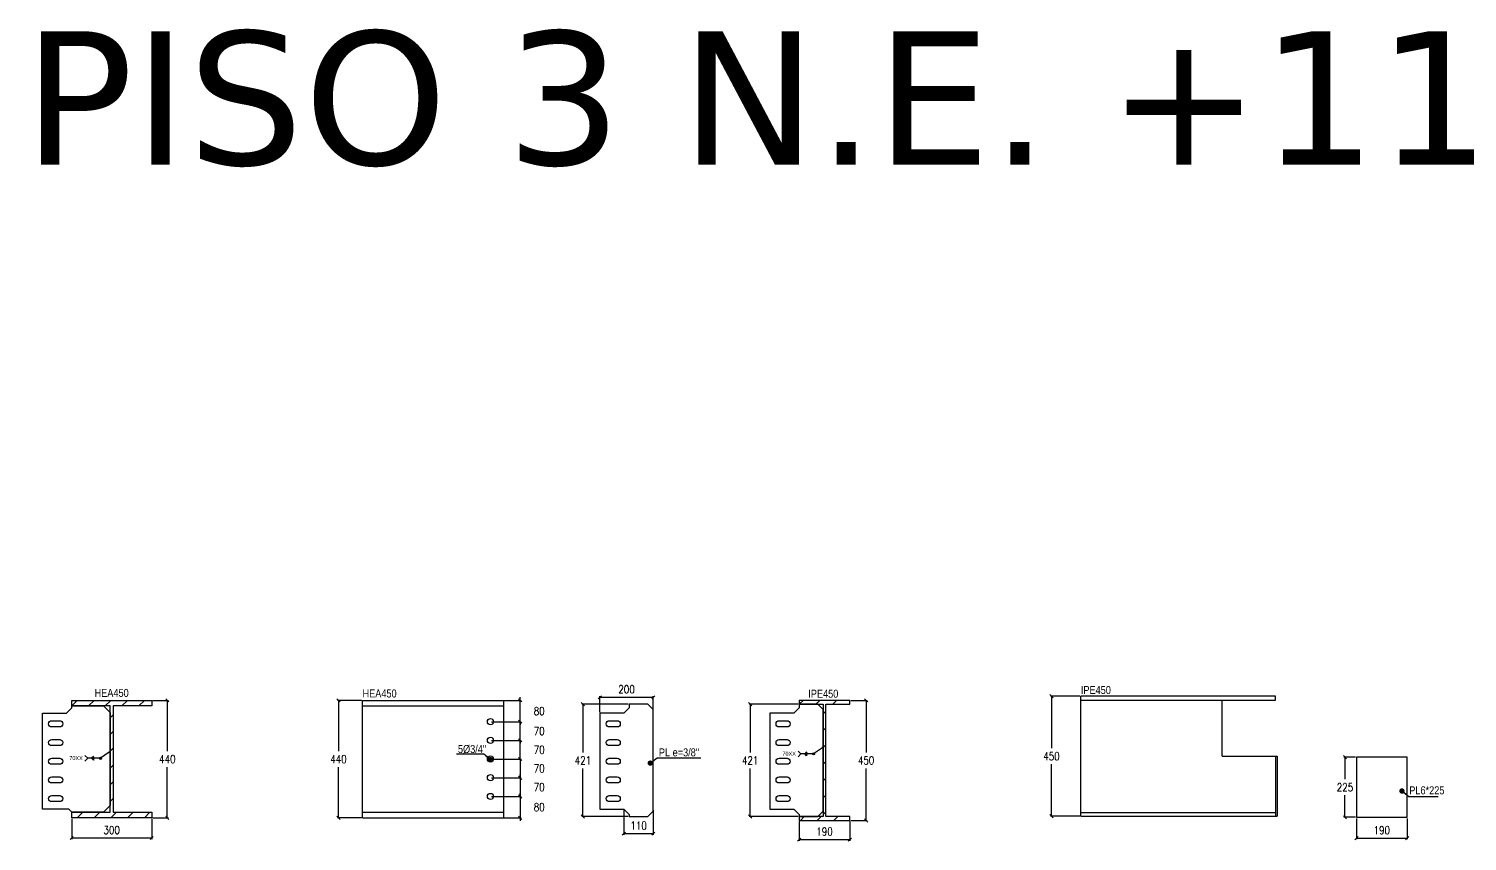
# Model space of a CAD drawing. Header units: millimetres. Extents: x -999 to 93225, y -17477 to 29086.
# Drawn here: x 5346 to 10739, y -7513 to -4469 of the extents above; entities that cross this region are included whole.
import ezdxf
from ezdxf.enums import TextEntityAlignment as Align

# ---------------------------------------------------------------- set-up
doc = ezdxf.new("R2010")
doc.units = ezdxf.units.MM
doc.header["$LTSCALE"] = 0.4
doc.layers.get('0').update_dxf_attribs({"color": 255})
for name, color, linetype in [('COTAS', 8, 'Continuous'), ('P-PLATINA', 6, 'Continuous'), ('perforaciones', 1, 'Continuous'), ('TEXTO GENRAL', 3, 'Continuous'), ('TITULO', 3, 'Continuous')]:
    doc.layers.add(name, color=color, linetype=linetype)
doc.styles.add('Arial Narrow', font='', dxfattribs={"height": 0.2})
doc.styles.add('CNI_COTAS', font='romans.shx', dxfattribs={"width": 0.8})
doc.styles.add('ROMANS', font='DINGRAFO.SHX')
doc.styles.add('TEXTO GENERAL', font='verdana.ttf', dxfattribs={"height": 0.9})
doc.styles.get('Arial Narrow').set_extended_font_data('Arial Narrow')
doc.dimstyles.new('1.1', dxfattribs={"dimscale": 0, "dimtxt": 15, "dimasz": 20, "dimexe": 2, "dimexo": 2, "dimgap": 7, "dimtad": 1, "dimdec": 0, "dimzin": 4, "dimdsep": 46, "dimtxsty": 'CNI_COTAS', "dimblk": 'DOTSMALL', "dimcen": 0, "dimclrd": 256, "dimclrt": 3, "dimadec": 0, "dimazin": 0, "dimtfac": 1, "dimtdec": 0, "dimtmove": 2, "dimatfit": 0, "dimldrblk": 'DOT', "dimfxl": 0.05, "dimtolj": 1, "dimtzin": 0, "dimarcsym": 1})
doc.dimstyles.new('1.4', dxfattribs={"dimscale": 0, "dimtxt": 30, "dimasz": 12, "dimexe": 4, "dimexo": 4, "dimgap": 15, "dimtad": 1, "dimdec": 0, "dimzin": 4, "dimdsep": 46, "dimtxsty": 'CNI_COTAS', "dimblk": 'OBLIQUE', "dimcen": -0.09, "dimclrd": 256, "dimclrt": 3, "dimadec": 0, "dimazin": 0, "dimtfac": 1, "dimtdec": 0, "dimtmove": 2, "dimatfit": 0, "dimldrblk": 'DOT', "dimfxl": 0.05, "dimtolj": 1, "dimtzin": 0, "dimarcsym": 0})

# ---------------------------------------------------------------- blocks, each defined once
blk = doc.blocks.new('_Oblique')
at = {"color": 0, "linetype": 'ByBlock', "lineweight": -2}
blk.add_line((-0.5, -0.5), (0.5, 0.5), dxfattribs=at)
blk = doc.blocks.new('*D566')
at = {"layer": 'COTAS', "color": 0, "lineweight": -2, "transparency": 16777216}
for p, q in [((5506.4, -7429.4), (5506.4, -7505.4)), ((5806.4, -7429.4), (5806.4, -7505.4))]:
    blk.add_line(p, q, dxfattribs=at)
at = {"layer": 'COTAS', "lineweight": -2, "transparency": 16777216}
blk.add_line((5806.4, -7501.4), (5506.4, -7501.4), dxfattribs=at)
at = {"layer": 'Defpoints', "color": 0, "transparency": 16777216}
for p in [(5506.4, -7425.4), (5806.4, -7425.4), (5506.4, -7501.4)]:
    blk.add_point(p, dxfattribs=at)
at = {"layer": 'COTAS', "lineweight": -2, "transparency": 16777216, "xscale": 12, "yscale": 12, "zscale": 12, "rotation": 180}
blk.add_blockref('_Oblique', (5506.4, -7501.4), dxfattribs=at)
at = {"layer": 'COTAS', "lineweight": -2, "transparency": 16777216, "xscale": 12, "yscale": 12, "zscale": 12}
blk.add_blockref('_Oblique', (5806.4, -7501.4), dxfattribs=at)
at = {"layer": 'COTAS', "color": 3, "transparency": 16777216, "insert": (5656.4, -7471.4), "char_height": 30, "attachment_point": 5, "style": 'CNI_COTAS'}
blk.add_mtext('\\A1;300', dxfattribs=at)
blk = doc.blocks.new('_Dot')
at = {"color": 0, "linetype": 'ByBlock', "lineweight": -2}
blk.add_line((-0.5, 0), (-1, 0), dxfattribs=at)
at = {"color": 0, "linetype": 'ByBlock', "const_width": 0.5}
blk.add_lwpolyline([(-0.25, 0, 1), (0.25, 0, 1)], format="xyb", close=True, dxfattribs=at)
blk = doc.blocks.new('*D567')
at = {"layer": 'COTAS', "color": 0, "lineweight": -2, "transparency": 16777216}
for p, q in [((5810.4, -6985.4), (5869, -6985.4)), ((5810.4, -7425.4), (5869, -7425.4))]:
    blk.add_line(p, q, dxfattribs=at)
at = {"layer": 'COTAS', "lineweight": -2, "transparency": 16777216}
for p, q in [((5865, -6985.4), (5865, -7175.4)), ((5865, -7425.4), (5865, -7235.4))]:
    blk.add_line(p, q, dxfattribs=at)
at = {"layer": 'Defpoints', "color": 0, "transparency": 16777216}
for p in [(5806.4, -6985.4), (5806.4, -7425.4), (5865, -7425.4)]:
    blk.add_point(p, dxfattribs=at)
at = {"layer": 'COTAS', "lineweight": -2, "transparency": 16777216, "xscale": 12, "yscale": 12, "zscale": 12}
for p, rotation in [((5865, -6985.4), 90), ((5865, -7425.4), 270)]:
    blk.add_blockref('_Oblique', p, dxfattribs=dict(at, rotation=rotation))
at = {"layer": 'COTAS', "color": 3, "transparency": 16777216, "insert": (5865, -7205.4), "char_height": 30, "attachment_point": 5, "rotation": 0.01, "style": 'CNI_COTAS'}
blk.add_mtext('\\A1;440', dxfattribs=at)
blk = doc.blocks.new('*D636')
at = {"layer": 'COTAS', "color": 0, "lineweight": -2, "transparency": 16777216}
for p, q in [((6592.6, -6985.4), (6502.7, -6985.4)), ((6592.6, -7425.4), (6502.7, -7425.4))]:
    blk.add_line(p, q, dxfattribs=at)
at = {"layer": 'COTAS', "lineweight": -2, "transparency": 16777216}
for p, q in [((6506.7, -6985.4), (6506.7, -7175.4)), ((6506.7, -7425.4), (6506.7, -7235.4))]:
    blk.add_line(p, q, dxfattribs=at)
at = {"layer": 'Defpoints', "color": 0, "transparency": 16777216}
for p in [(6506.7, -6985.4), (6596.6, -6985.4), (6596.6, -7425.4)]:
    blk.add_point(p, dxfattribs=at)
at = {"layer": 'COTAS', "lineweight": -2, "transparency": 16777216, "xscale": 12, "yscale": 12, "zscale": 12}
for p, rotation in [((6506.7, -6985.4), 90), ((6506.7, -7425.4), 270)]:
    blk.add_blockref('_Oblique', p, dxfattribs=dict(at, rotation=rotation))
at = {"layer": 'COTAS', "color": 3, "transparency": 16777216, "insert": (6506.7, -7205.4), "char_height": 30, "attachment_point": 5, "rotation": 0.01, "style": 'CNI_COTAS'}
blk.add_mtext('\\A1;440', dxfattribs=at)
blk = doc.blocks.new('*D637')
at = {"layer": 'COTAS', "color": 0, "lineweight": -2, "transparency": 16777216}
for p, q in [((8229.9, -7000), (8046.1, -7000)), ((8229.9, -7420.8), (8046.1, -7420.8))]:
    blk.add_line(p, q, dxfattribs=at)
at = {"layer": 'COTAS', "lineweight": -2, "transparency": 16777216}
for p, q in [((8050.1, -7000), (8050.1, -7180.4)), ((8050.1, -7420.8), (8050.1, -7240.4))]:
    blk.add_line(p, q, dxfattribs=at)
at = {"layer": 'Defpoints', "color": 0, "transparency": 16777216}
for p in [(8233.9, -7000), (8050.1, -7420.8), (8233.9, -7420.8)]:
    blk.add_point(p, dxfattribs=at)
at = {"layer": 'COTAS', "lineweight": -2, "transparency": 16777216, "xscale": 12, "yscale": 12, "zscale": 12}
for p, rotation in [((8050.1, -7000), 90), ((8050.1, -7420.8), 270)]:
    blk.add_blockref('_Oblique', p, dxfattribs=dict(at, rotation=rotation))
at = {"layer": 'COTAS', "color": 3, "transparency": 16777216, "insert": (8050.1, -7210.4), "char_height": 30, "attachment_point": 5, "rotation": 0.01, "style": 'CNI_COTAS'}
blk.add_mtext('\\A1;421', dxfattribs=at)
blk = doc.blocks.new('*D638')
at = {"layer": 'COTAS', "color": 0, "lineweight": -2, "transparency": 16777216}
for p, q in [((8233.9, -7439.4), (8233.9, -7511.3)), ((8423.9, -7439.4), (8423.9, -7511.3))]:
    blk.add_line(p, q, dxfattribs=at)
at = {"layer": 'COTAS', "lineweight": -2, "transparency": 16777216}
blk.add_line((8233.9, -7507.3), (8423.9, -7507.3), dxfattribs=at)
at = {"layer": 'Defpoints', "color": 0, "transparency": 16777216}
for p in [(8233.9, -7435.4), (8423.9, -7435.4), (8423.9, -7507.3)]:
    blk.add_point(p, dxfattribs=at)
at = {"layer": 'COTAS', "lineweight": -2, "transparency": 16777216, "xscale": 12, "yscale": 12, "zscale": 12, "rotation": 180}
blk.add_blockref('_Oblique', (8233.9, -7507.3), dxfattribs=at)
at = {"layer": 'COTAS', "lineweight": -2, "transparency": 16777216, "xscale": 12, "yscale": 12, "zscale": 12}
blk.add_blockref('_Oblique', (8423.9, -7507.3), dxfattribs=at)
at = {"layer": 'COTAS', "color": 3, "transparency": 16777216, "insert": (8328.9, -7477.3), "char_height": 30, "attachment_point": 5, "style": 'CNI_COTAS'}
blk.add_mtext('\\A1;190', dxfattribs=at)
blk = doc.blocks.new('*D634')
at = {"layer": 'COTAS', "color": 0, "lineweight": -2, "transparency": 16777216}
for p, q in [((8427.9, -6985.4), (8488.8, -6985.4)), ((8427.9, -7435.4), (8488.8, -7435.4))]:
    blk.add_line(p, q, dxfattribs=at)
at = {"layer": 'COTAS', "lineweight": -2, "transparency": 16777216}
for p, q in [((8484.8, -6985.4), (8484.8, -7180.4)), ((8484.8, -7435.4), (8484.8, -7240.4))]:
    blk.add_line(p, q, dxfattribs=at)
at = {"layer": 'Defpoints', "color": 0, "transparency": 16777216}
for p in [(8423.9, -6985.4), (8484.8, -6985.4), (8423.9, -7435.4)]:
    blk.add_point(p, dxfattribs=at)
at = {"layer": 'COTAS', "lineweight": -2, "transparency": 16777216, "xscale": 12, "yscale": 12, "zscale": 12}
for p, rotation in [((8484.8, -6985.4), 90), ((8484.8, -7435.4), 270)]:
    blk.add_blockref('_Oblique', p, dxfattribs=dict(at, rotation=rotation))
at = {"layer": 'COTAS', "color": 3, "transparency": 16777216, "insert": (8484.8, -7210.4), "char_height": 30, "attachment_point": 5, "rotation": 0.01, "style": 'CNI_COTAS'}
blk.add_mtext('\\A1;450', dxfattribs=at)
blk = doc.blocks.new('_DotSmall')
at = {"color": 0, "linetype": 'ByBlock', "const_width": 0.5}
blk.add_lwpolyline([(-0.0625, 0, 1), (0.0625, 0, 1)], format="xyb", close=True, dxfattribs=at)
blk = doc.blocks.new('*D639')
at = {"layer": 'COTAS', "color": 0, "lineweight": -2, "transparency": 16777216}
for p, q in [((7486.7, -7029.4), (7486.7, -6970.1)), ((7687, -7029.4), (7687, -6970.1))]:
    blk.add_line(p, q, dxfattribs=at)
at = {"layer": 'COTAS', "lineweight": -2, "transparency": 16777216}
blk.add_line((7486.7, -6974.1), (7687, -6974.1), dxfattribs=at)
at = {"layer": 'Defpoints', "color": 0, "transparency": 16777216}
for p in [(7687, -6974.1), (7486.7, -7033.4), (7687, -7033.4)]:
    blk.add_point(p, dxfattribs=at)
at = {"layer": 'COTAS', "lineweight": -2, "transparency": 16777216, "xscale": 12, "yscale": 12, "zscale": 12, "rotation": 180}
blk.add_blockref('_Oblique', (7486.7, -6974.1), dxfattribs=at)
at = {"layer": 'COTAS', "lineweight": -2, "transparency": 16777216, "xscale": 12, "yscale": 12, "zscale": 12}
blk.add_blockref('_Oblique', (7687, -6974.1), dxfattribs=at)
at = {"layer": 'COTAS', "color": 3, "transparency": 16777216, "insert": (7586.8, -6944.1), "char_height": 30, "attachment_point": 5, "style": 'CNI_COTAS'}
blk.add_mtext('\\A1;200', dxfattribs=at)
blk = doc.blocks.new('*D635')
at = {"layer": 'COTAS', "color": 0, "lineweight": -2, "transparency": 16777216}
for p, q in [((7592.7, -7000), (7419.2, -7000)), ((7592.7, -7420.8), (7419.2, -7420.8))]:
    blk.add_line(p, q, dxfattribs=at)
at = {"layer": 'COTAS', "lineweight": -2, "transparency": 16777216}
for p, q in [((7423.2, -7000), (7423.2, -7180.4)), ((7423.2, -7420.8), (7423.2, -7240.4))]:
    blk.add_line(p, q, dxfattribs=at)
at = {"layer": 'Defpoints', "color": 0, "transparency": 16777216}
for p in [(7596.7, -7000), (7423.2, -7420.8), (7596.7, -7420.8)]:
    blk.add_point(p, dxfattribs=at)
at = {"layer": 'COTAS', "lineweight": -2, "transparency": 16777216, "xscale": 12, "yscale": 12, "zscale": 12}
for p, rotation in [((7423.2, -7000), 90), ((7423.2, -7420.8), 270)]:
    blk.add_blockref('_Oblique', p, dxfattribs=dict(at, rotation=rotation))
at = {"layer": 'COTAS', "color": 3, "transparency": 16777216, "insert": (7423.2, -7210.4), "char_height": 30, "attachment_point": 5, "rotation": 0.01, "style": 'CNI_COTAS'}
blk.add_mtext('\\A1;421', dxfattribs=at)
blk = doc.blocks.new('*D640')
at = {"layer": 'COTAS', "color": 0, "lineweight": -2, "transparency": 16777216}
for p, q in [((7576.7, -7397.4), (7576.7, -7488.8)), ((7687, -7397.4), (7687, -7488.8))]:
    blk.add_line(p, q, dxfattribs=at)
at = {"layer": 'COTAS', "lineweight": -2, "transparency": 16777216}
blk.add_line((7576.7, -7484.8), (7687, -7484.8), dxfattribs=at)
at = {"layer": 'Defpoints', "color": 0, "transparency": 16777216}
for p in [(7576.7, -7393.4), (7687, -7393.4), (7687, -7484.8)]:
    blk.add_point(p, dxfattribs=at)
at = {"layer": 'COTAS', "lineweight": -2, "transparency": 16777216, "xscale": 12, "yscale": 12, "zscale": 12, "rotation": 180}
blk.add_blockref('_Oblique', (7576.7, -7484.8), dxfattribs=at)
at = {"layer": 'COTAS', "lineweight": -2, "transparency": 16777216, "xscale": 12, "yscale": 12, "zscale": 12}
blk.add_blockref('_Oblique', (7687, -7484.8), dxfattribs=at)
at = {"layer": 'COTAS', "color": 3, "transparency": 16777216, "insert": (7631.8, -7454.8), "char_height": 30, "attachment_point": 5, "style": 'CNI_COTAS'}
blk.add_mtext('\\A1;110', dxfattribs=at)
blk = doc.blocks.new('*D644')
at = {"layer": 'COTAS', "color": 0, "lineweight": -2, "transparency": 16777216}
for p, q in [((10319.4, -7198.7), (10276.2, -7198.7)), ((10319.4, -7423.7), (10276.2, -7423.7))]:
    blk.add_line(p, q, dxfattribs=at)
at = {"layer": 'COTAS', "lineweight": -2, "transparency": 16777216}
for p, q in [((10280.2, -7198.7), (10280.2, -7281.2)), ((10280.2, -7423.7), (10280.2, -7341.2))]:
    blk.add_line(p, q, dxfattribs=at)
at = {"layer": 'Defpoints', "color": 0, "transparency": 16777216}
for p in [(10323.4, -7198.7), (10280.2, -7423.7), (10323.4, -7423.7)]:
    blk.add_point(p, dxfattribs=at)
at = {"layer": 'COTAS', "lineweight": -2, "transparency": 16777216, "xscale": 12, "yscale": 12, "zscale": 12}
for p, rotation in [((10280.2, -7198.7), 90), ((10280.2, -7423.7), 270)]:
    blk.add_blockref('_Oblique', p, dxfattribs=dict(at, rotation=rotation))
at = {"layer": 'COTAS', "color": 3, "transparency": 16777216, "insert": (10280.2, -7311.2), "char_height": 30, "attachment_point": 5, "rotation": 0.01, "style": 'CNI_COTAS'}
blk.add_mtext('\\A1;225', dxfattribs=at)
blk = doc.blocks.new('*D645')
at = {"layer": 'COTAS', "color": 0, "lineweight": -2, "transparency": 16777216}
for p, q in [((10323.4, -7427.7), (10323.4, -7506)), ((10513.4, -7427.7), (10513.4, -7506))]:
    blk.add_line(p, q, dxfattribs=at)
at = {"layer": 'COTAS', "lineweight": -2, "transparency": 16777216}
blk.add_line((10323.4, -7502), (10513.4, -7502), dxfattribs=at)
at = {"layer": 'Defpoints', "color": 0, "transparency": 16777216}
for p in [(10323.4, -7423.7), (10513.4, -7423.7), (10513.4, -7502)]:
    blk.add_point(p, dxfattribs=at)
at = {"layer": 'COTAS', "lineweight": -2, "transparency": 16777216, "xscale": 12, "yscale": 12, "zscale": 12, "rotation": 180}
blk.add_blockref('_Oblique', (10323.4, -7502), dxfattribs=at)
at = {"layer": 'COTAS', "lineweight": -2, "transparency": 16777216, "xscale": 12, "yscale": 12, "zscale": 12}
blk.add_blockref('_Oblique', (10513.4, -7502), dxfattribs=at)
at = {"layer": 'COTAS', "color": 3, "transparency": 16777216, "insert": (10418.4, -7472), "char_height": 30, "attachment_point": 5, "style": 'CNI_COTAS'}
blk.add_mtext('\\A1;190', dxfattribs=at)
blk = doc.blocks.new('SOLDADURA FILETE ALREDEDOR 1 DE 8')
h = blk.add_hatch(color=256)
h.dxf.hatch_style = 1
h.paths.add_polyline_path([(8202.3, -7175.2), (8199.7, -7171.4), (8204.2, -7171)])
for p, q in [((8168, -7196.3), (8120.2, -7196.3)), ((8141.8, -7189.2), (8134.7, -7196.3)), ((8141.8, -7203.4), (8134.7, -7196.3)), ((8141.8, -7196.3), (8141.8, -7189.2)), ((8141.8, -7196.3), (8141.8, -7203.4)), ((8201, -7173.3), (8168, -7196.3))]:
    blk.add_line(p, q)
blk.add_lwpolyline([(8204.2, -7171), (8202.3, -7175.2), (8199.7, -7171.4)], close=True)
blk.add_lwpolyline([(8109.7, -7206.8), (8120.2, -7196.3), (8109.7, -7185.8)])
blk.add_circle((8168, -7196.3), 4.13)
at = {"layer": 'TITULO', "style": 'ROMANS'}
for s, height, p in [('70XX', 14.92, (8051.2, -7202.9)), ('8', 5.33, (8142.6, -7195.1)), ('8', 5.33, (8142.6, -7203.4))]:
    blk.add_text(s, height=height, dxfattribs=at).set_placement(p)
blk = doc.blocks.new('*D751')
at = {"layer": 'COTAS', "color": 0, "lineweight": -2, "transparency": 16777216}
for p, q in [((7080.6, -7205.4), (7191.7, -7205.4)), ((7080.6, -7275.4), (7191.7, -7275.4))]:
    blk.add_line(p, q, dxfattribs=at)
at = {"layer": 'COTAS', "lineweight": -2, "transparency": 16777216}
for p, q in [((7187.7, -7205.4), (7187.7, -7193.4)), ((7187.7, -7205.4), (7187.7, -7275.4)), ((7187.7, -7275.4), (7187.7, -7287.4))]:
    blk.add_line(p, q, dxfattribs=at)
at = {"layer": 'Defpoints', "color": 0, "transparency": 16777216}
for p in [(7076.6, -7205.4), (7076.6, -7275.4), (7187.7, -7275.4)]:
    blk.add_point(p, dxfattribs=at)
at = {"layer": 'COTAS', "lineweight": -2, "transparency": 16777216, "xscale": 12, "yscale": 12, "zscale": 12}
for p, rotation in [((7187.7, -7205.4), 270), ((7187.7, -7275.4), 90)]:
    blk.add_blockref('_Oblique', p, dxfattribs=dict(at, rotation=rotation))
at = {"layer": 'COTAS', "color": 3, "transparency": 16777216, "insert": (7259.2, -7240.4), "char_height": 30, "attachment_point": 5, "rotation": 0.01, "style": 'CNI_COTAS'}
blk.add_mtext('\\A1;70', dxfattribs=at)
blk = doc.blocks.new('*D752')
at = {"layer": 'COTAS', "color": 0, "lineweight": -2, "transparency": 16777216}
for p, q in [((7080.6, -7275.4), (7191.7, -7275.4)), ((7080.6, -7345.4), (7191.7, -7345.4))]:
    blk.add_line(p, q, dxfattribs=at)
at = {"layer": 'COTAS', "lineweight": -2, "transparency": 16777216}
for p, q in [((7187.7, -7275.4), (7187.7, -7263.4)), ((7187.7, -7275.4), (7187.7, -7345.4)), ((7187.7, -7345.4), (7187.7, -7357.4))]:
    blk.add_line(p, q, dxfattribs=at)
at = {"layer": 'Defpoints', "color": 0, "transparency": 16777216}
for p in [(7076.6, -7275.4), (7076.6, -7345.4), (7187.7, -7345.4)]:
    blk.add_point(p, dxfattribs=at)
at = {"layer": 'COTAS', "lineweight": -2, "transparency": 16777216, "xscale": 12, "yscale": 12, "zscale": 12}
for p, rotation in [((7187.7, -7275.4), 270), ((7187.7, -7345.4), 90)]:
    blk.add_blockref('_Oblique', p, dxfattribs=dict(at, rotation=rotation))
at = {"layer": 'COTAS', "color": 3, "transparency": 16777216, "insert": (7259.2, -7310.4), "char_height": 30, "attachment_point": 5, "rotation": 0.01, "style": 'CNI_COTAS'}
blk.add_mtext('\\A1;70', dxfattribs=at)
blk = doc.blocks.new('*D753')
at = {"layer": 'COTAS', "lineweight": -2, "transparency": 16777216}
for p, q in [((7187.7, -7345.4), (7187.7, -7333.4)), ((7187.7, -7345.4), (7187.7, -7425.4)), ((7187.7, -7425.4), (7187.7, -7437.4))]:
    blk.add_line(p, q, dxfattribs=at)
at = {"layer": 'COTAS', "color": 0, "lineweight": -2, "transparency": 16777216}
for p, q in [((7080.6, -7345.4), (7191.7, -7345.4)), ((7076.6, -7425.4), (7191.7, -7425.4))]:
    blk.add_line(p, q, dxfattribs=at)
at = {"layer": 'Defpoints', "color": 0, "transparency": 16777216}
for p in [(7076.6, -7345.4), (7072.6, -7425.4), (7187.7, -7425.4)]:
    blk.add_point(p, dxfattribs=at)
at = {"layer": 'COTAS', "lineweight": -2, "transparency": 16777216, "xscale": 12, "yscale": 12, "zscale": 12}
for p, rotation in [((7187.7, -7345.4), 270), ((7187.7, -7425.4), 90)]:
    blk.add_blockref('_Oblique', p, dxfattribs=dict(at, rotation=rotation))
at = {"layer": 'COTAS', "color": 3, "transparency": 16777216, "insert": (7259.2, -7385.4), "char_height": 30, "attachment_point": 5, "rotation": 0.01, "style": 'CNI_COTAS'}
blk.add_mtext('\\A1;80', dxfattribs=at)
blk = doc.blocks.new('*D754')
at = {"layer": 'COTAS', "color": 0, "lineweight": -2, "transparency": 16777216}
for p, q in [((7080.6, -7135.4), (7191.7, -7135.4)), ((7080.6, -7205.4), (7191.7, -7205.4))]:
    blk.add_line(p, q, dxfattribs=at)
at = {"layer": 'COTAS', "lineweight": -2, "transparency": 16777216}
for p, q in [((7187.7, -7135.4), (7187.7, -7123.4)), ((7187.7, -7205.4), (7187.7, -7135.4)), ((7187.7, -7205.4), (7187.7, -7217.4))]:
    blk.add_line(p, q, dxfattribs=at)
at = {"layer": 'Defpoints', "color": 0, "transparency": 16777216}
for p in [(7076.6, -7135.4), (7187.7, -7135.4), (7076.6, -7205.4)]:
    blk.add_point(p, dxfattribs=at)
at = {"layer": 'COTAS', "lineweight": -2, "transparency": 16777216, "xscale": 12, "yscale": 12, "zscale": 12}
for p, rotation in [((7187.7, -7135.4), 270), ((7187.7, -7205.4), 90)]:
    blk.add_blockref('_Oblique', p, dxfattribs=dict(at, rotation=rotation))
at = {"layer": 'COTAS', "color": 3, "transparency": 16777216, "insert": (7259.2, -7170.4), "char_height": 30, "attachment_point": 5, "rotation": 0.01, "style": 'CNI_COTAS'}
blk.add_mtext('\\A1;70', dxfattribs=at)
blk = doc.blocks.new('*D755')
at = {"layer": 'COTAS', "lineweight": -2, "transparency": 16777216}
for p, q in [((7187.7, -7065.4), (7187.7, -7053.4)), ((7187.7, -7135.4), (7187.7, -7065.4)), ((7187.7, -7135.4), (7187.7, -7147.4))]:
    blk.add_line(p, q, dxfattribs=at)
at = {"layer": 'COTAS', "color": 0, "lineweight": -2, "transparency": 16777216}
for p, q in [((7080.6, -7065.4), (7191.7, -7065.4)), ((7080.6, -7135.4), (7191.7, -7135.4))]:
    blk.add_line(p, q, dxfattribs=at)
at = {"layer": 'Defpoints', "color": 0, "transparency": 16777216}
for p in [(7076.6, -7065.4), (7187.7, -7065.4), (7076.6, -7135.4)]:
    blk.add_point(p, dxfattribs=at)
at = {"layer": 'COTAS', "lineweight": -2, "transparency": 16777216, "xscale": 12, "yscale": 12, "zscale": 12}
for p, rotation in [((7187.7, -7065.4), 270), ((7187.7, -7135.4), 90)]:
    blk.add_blockref('_Oblique', p, dxfattribs=dict(at, rotation=rotation))
at = {"layer": 'COTAS', "color": 3, "transparency": 16777216, "insert": (7259.2, -7100.4), "char_height": 30, "attachment_point": 5, "rotation": 0.01, "style": 'CNI_COTAS'}
blk.add_mtext('\\A1;70', dxfattribs=at)
blk = doc.blocks.new('*D756')
at = {"layer": 'COTAS', "color": 0, "lineweight": -2, "transparency": 16777216}
for p, q in [((7080.6, -6985.4), (7191.7, -6985.4)), ((7080.6, -7065.4), (7191.7, -7065.4))]:
    blk.add_line(p, q, dxfattribs=at)
at = {"layer": 'COTAS', "lineweight": -2, "transparency": 16777216}
for p, q in [((7187.7, -6985.4), (7187.7, -6973.4)), ((7187.7, -7065.4), (7187.7, -6985.4)), ((7187.7, -7065.4), (7187.7, -7077.4))]:
    blk.add_line(p, q, dxfattribs=at)
at = {"layer": 'Defpoints', "color": 0, "transparency": 16777216}
for p in [(7076.6, -6985.4), (7187.7, -6985.4), (7076.6, -7065.4)]:
    blk.add_point(p, dxfattribs=at)
at = {"layer": 'COTAS', "lineweight": -2, "transparency": 16777216, "xscale": 12, "yscale": 12, "zscale": 12}
for p, rotation in [((7187.7, -6985.4), 270), ((7187.7, -7065.4), 90)]:
    blk.add_blockref('_Oblique', p, dxfattribs=dict(at, rotation=rotation))
at = {"layer": 'COTAS', "color": 3, "transparency": 16777216, "insert": (7259.2, -7025.4), "char_height": 30, "attachment_point": 5, "rotation": 0.01, "style": 'CNI_COTAS'}
blk.add_mtext('\\A1;80', dxfattribs=at)
blk = doc.blocks.new('*D826')
at = {"layer": 'COTAS', "color": 0, "lineweight": -2, "transparency": 16777216}
for p, q in [((9286.1, -6969.7), (9175.8, -6969.7)), ((9286.1, -7419.7), (9175.8, -7419.7))]:
    blk.add_line(p, q, dxfattribs=at)
at = {"layer": 'COTAS', "lineweight": -2, "transparency": 16777216}
for p, q in [((9179.8, -6969.7), (9179.8, -7164.7)), ((9179.8, -7419.7), (9179.8, -7224.7))]:
    blk.add_line(p, q, dxfattribs=at)
at = {"layer": 'Defpoints', "color": 0, "transparency": 16777216}
for p in [(9179.8, -6969.7), (9290.1, -6969.7), (9290.1, -7419.7)]:
    blk.add_point(p, dxfattribs=at)
at = {"layer": 'COTAS', "lineweight": -2, "transparency": 16777216, "xscale": 12, "yscale": 12, "zscale": 12}
for p, rotation in [((9179.8, -6969.7), 90), ((9179.8, -7419.7), 270)]:
    blk.add_blockref('_Oblique', p, dxfattribs=dict(at, rotation=rotation))
at = {"layer": 'COTAS', "color": 3, "transparency": 16777216, "insert": (9179.8, -7194.7), "char_height": 30, "attachment_point": 5, "rotation": 0.01, "style": 'CNI_COTAS'}
blk.add_mtext('\\A1;450', dxfattribs=at)

msp = doc.modelspace()

# ---------------------------------------------------------------- hatches: boundary and pattern name
at = {"linetype": 'Continuous'}
h = msp.add_hatch(dxfattribs=at)
h.set_pattern_fill('', scale=14, style=0, pattern_type=0)
h.set_pattern_definition([(45, (5506.417, -7006.427), (-31.431, 31.431), [])])
h.paths.add_polyline_path([(5506.4, -6985.4), (5506.4, -7006.4), (5650.7, -7006.4), (5650.7, -7404.4), (5506.4, -7404.4), (5506.4, -7425.4), (5806.4, -7425.4), (5806.4, -7404.4), (5662.2, -7404.4), (5662.2, -7006.4), (5806.4, -7006.4), (5806.4, -6985.4)])
h = msp.add_hatch(dxfattribs=at)
h.set_pattern_fill('', scale=14, style=0, pattern_type=0)
h.set_pattern_definition([(45, (8233.85, -7000.027), (-31.431, 31.431), [])])
h.paths.add_polyline_path([(8233.9, -6985.4), (8233.9, -7000), (8324.2, -7000), (8324.2, -7420.8), (8233.9, -7420.8), (8233.9, -7435.4), (8423.9, -7435.4), (8423.9, -7420.8), (8333.6, -7420.8), (8333.6, -7000), (8423.9, -7000), (8423.9, -6985.4)])

# ---------------------------------------------------------------- linework, layer by layer
at = {"color": 2}
for p, q in [((5506.4, -6985.4), (5806.4, -6985.4)), ((5506.4, -7006.4), (5506.4, -6985.4)), ((5650.7, -7006.4), (5506.4, -7006.4)), ((5650.7, -7404.4), (5650.7, -7006.4)), ((5806.4, -7006.4), (5662.2, -7006.4)), ((5662.2, -7006.4), (5662.2, -7404.4)), ((5806.4, -6985.4), (5806.4, -7006.4)), ((6596.6, -7425.4), (6596.6, -6985.4)), ((6596.6, -6985.4), (7126.6, -6985.4)), ((6596.6, -7006.4), (7126.6, -7006.4)), ((7126.6, -7404.4), (7126.6, -6985.4)), ((8423.9, -6985.4), (8233.9, -6985.4)), ((8233.9, -6985.4), (8233.9, -7000)), ((8233.9, -7000), (8324.2, -7000)), ((8324.2, -7000), (8324.2, -7420.8)), ((8333.6, -7420.8), (8333.6, -7000)), ((8333.6, -7000), (8423.9, -7000)), ((8423.9, -7000), (8423.9, -6985.4)), ((9290.1, -7419.7), (9290.1, -6969.7)), ((9820.1, -7194.7), (9820.1, -6984.3)), ((9820.1, -7194.7), (10020.1, -7194.7)), ((5506.4, -7404.4), (5650.7, -7404.4)), ((5506.4, -7425.4), (5506.4, -7404.4)), ((5806.4, -7425.4), (5506.4, -7425.4)), ((5662.2, -7404.4), (5806.4, -7404.4)), ((5806.4, -7404.4), (5806.4, -7425.4)), ((6596.6, -7404.4), (7126.6, -7404.4)), ((6596.6, -7425.4), (7126.6, -7425.4)), ((7126.6, -7425.4), (7126.6, -7403.4)), ((8324.2, -7420.8), (8233.9, -7420.8)), ((8233.9, -7420.8), (8233.9, -7435.4)), ((8233.9, -7435.4), (8423.9, -7435.4)), ((8423.9, -7420.8), (8333.6, -7420.8)), ((8423.9, -7435.4), (8423.9, -7420.8)), ((9290.1, -7405.1), (9820.1, -7405.1)), ((9290.1, -7419.7), (9820.1, -7419.7)), ((9820.1, -7405.1), (10020.1, -7405.1)), ((9820.1, -7419.7), (10020.1, -7419.7))]:
    msp.add_line(p, q, dxfattribs=at)
msp.add_lwpolyline([(9290.1, -6984.3), (10020.1, -6984.3), (10020.1, -6969.7), (9290.1, -6969.7)], dxfattribs=at)
at = {"layer": 'P-PLATINA'}
for p, q in [((10020.1, -7194.7), (10020.1, -7419.7)), ((10020.1, -7194.7), (10026.1, -7194.7)), ((10026.1, -7194.7), (10026.1, -7419.7)), ((10020.1, -7419.7), (10026.1, -7419.7))]:
    msp.add_line(p, q, dxfattribs=at)
at = {"layer": 'P-PLATINA', "linetype": 'Continuous'}
for points in [[(5506.4, -7006.4), (5625.7, -7006.4), (5650.7, -7031.4), (5650.7, -7379.4), (5625.7, -7404.4), (5506.4, -7404.4), (5496.4, -7394.4), (5495.4, -7393.4), (5396.4, -7393.4), (5396.4, -7033.4), (5486.4, -7033.4), (5496.4, -7023.4), (5506.4, -7013.4)], [(7667, -7420.8), (7687, -7400.8), (7687, -7020), (7667, -7000), (7596.7, -7000), (7596.7, -7013.4), (7586.7, -7023.4), (7576.7, -7033.4), (7486.7, -7033.4), (7486.7, -7393.4), (7576.7, -7393.4), (7586.7, -7403.4), (7596.7, -7413.4), (7596.7, -7420.8)], [(8304.2, -7420.8), (8324.2, -7400.8), (8324.2, -7020), (8304.2, -7000), (8233.9, -7000), (8233.9, -7013.4), (8223.9, -7023.4), (8213.9, -7033.4), (8123.9, -7033.4), (8123.9, -7393.4), (8213.9, -7393.4), (8223.9, -7403.4), (8233.9, -7413.4), (8233.9, -7420.8)], [(10323.4, -7423.7), (10513.4, -7423.7), (10513.4, -7198.7), (10323.4, -7198.7)]]:
    msp.add_lwpolyline(points, close=True, dxfattribs=at)
for points in [[(5435.7, -7084.9), (5431.4, -7084.9), (5427, -7084.1), (5423.3, -7081.6), (5420.8, -7077.8), (5419.9, -7073.4), (5420.8, -7069), (5423.3, -7065.3), (5427, -7062.8), (5431.4, -7061.9), (5435.7, -7061.9)], [(5431.4, -7061.9), (5461.4, -7061.9), (5465.8, -7062.8), (5469.5, -7065.3), (5472, -7069), (5472.9, -7073.4), (5472, -7077.8), (5469.5, -7081.6), (5465.8, -7084.1), (5461.4, -7084.9), (5431.4, -7084.9)], [(7526, -7084.9), (7521.7, -7084.9), (7517.3, -7084.1), (7513.5, -7081.6), (7511, -7077.8), (7510.2, -7073.4), (7511, -7069), (7513.5, -7065.3), (7517.3, -7062.8), (7521.7, -7061.9), (7526, -7061.9)], [(7521.7, -7061.9), (7551.7, -7061.9), (7556.1, -7062.8), (7559.8, -7065.3), (7562.3, -7069), (7563.2, -7073.4), (7562.3, -7077.8), (7559.8, -7081.6), (7556.1, -7084.1), (7551.7, -7084.9), (7521.7, -7084.9)], [(8163.2, -7084.9), (8158.9, -7084.9), (8154.5, -7084.1), (8150.7, -7081.6), (8148.2, -7077.8), (8147.4, -7073.4), (8148.2, -7069), (8150.7, -7065.3), (8154.5, -7062.8), (8158.9, -7061.9), (8163.2, -7061.9)], [(8158.9, -7061.9), (8188.9, -7061.9), (8193.3, -7062.8), (8197, -7065.3), (8199.5, -7069), (8200.4, -7073.4), (8199.5, -7077.8), (8197, -7081.6), (8193.3, -7084.1), (8188.9, -7084.9), (8158.9, -7084.9)], [(5435.7, -7154.9), (5431.4, -7154.9), (5427, -7154.1), (5423.3, -7151.6), (5420.8, -7147.8), (5419.9, -7143.4), (5420.8, -7139), (5423.3, -7135.3), (5427, -7132.8), (5431.4, -7131.9), (5435.7, -7131.9)], [(5431.4, -7131.9), (5461.4, -7131.9), (5465.8, -7132.8), (5469.5, -7135.3), (5472, -7139), (5472.9, -7143.4), (5472, -7147.8), (5469.5, -7151.6), (5465.8, -7154.1), (5461.4, -7154.9), (5431.4, -7154.9)], [(7526, -7154.9), (7521.7, -7154.9), (7517.3, -7154.1), (7513.5, -7151.6), (7511, -7147.8), (7510.2, -7143.4), (7511, -7139), (7513.5, -7135.3), (7517.3, -7132.8), (7521.7, -7131.9), (7526, -7131.9)], [(7521.7, -7131.9), (7551.7, -7131.9), (7556.1, -7132.8), (7559.8, -7135.3), (7562.3, -7139), (7563.2, -7143.4), (7562.3, -7147.8), (7559.8, -7151.6), (7556.1, -7154.1), (7551.7, -7154.9), (7521.7, -7154.9)], [(8163.2, -7154.9), (8158.9, -7154.9), (8154.5, -7154.1), (8150.7, -7151.6), (8148.2, -7147.8), (8147.4, -7143.4), (8148.2, -7139), (8150.7, -7135.3), (8154.5, -7132.8), (8158.9, -7131.9), (8163.2, -7131.9)], [(8158.9, -7131.9), (8188.9, -7131.9), (8193.3, -7132.8), (8197, -7135.3), (8199.5, -7139), (8200.4, -7143.4), (8199.5, -7147.8), (8197, -7151.6), (8193.3, -7154.1), (8188.9, -7154.9), (8158.9, -7154.9)], [(5435.7, -7224.9), (5431.4, -7224.9), (5427, -7224.1), (5423.3, -7221.6), (5420.8, -7217.8), (5419.9, -7213.4), (5420.8, -7209), (5423.3, -7205.3), (5427, -7202.8), (5431.4, -7201.9), (5435.7, -7201.9)], [(5431.4, -7201.9), (5461.4, -7201.9), (5465.8, -7202.8), (5469.5, -7205.3), (5472, -7209), (5472.9, -7213.4), (5472, -7217.8), (5469.5, -7221.6), (5465.8, -7224.1), (5461.4, -7224.9), (5431.4, -7224.9)], [(7526, -7224.9), (7521.7, -7224.9), (7517.3, -7224.1), (7513.5, -7221.6), (7511, -7217.8), (7510.2, -7213.4), (7511, -7209), (7513.5, -7205.3), (7517.3, -7202.8), (7521.7, -7201.9), (7526, -7201.9)], [(7521.7, -7201.9), (7551.7, -7201.9), (7556.1, -7202.8), (7559.8, -7205.3), (7562.3, -7209), (7563.2, -7213.4), (7562.3, -7217.8), (7559.8, -7221.6), (7556.1, -7224.1), (7551.7, -7224.9), (7521.7, -7224.9)], [(8163.2, -7224.9), (8158.9, -7224.9), (8154.5, -7224.1), (8150.7, -7221.6), (8148.2, -7217.8), (8147.4, -7213.4), (8148.2, -7209), (8150.7, -7205.3), (8154.5, -7202.8), (8158.9, -7201.9), (8163.2, -7201.9)], [(8158.9, -7201.9), (8188.9, -7201.9), (8193.3, -7202.8), (8197, -7205.3), (8199.5, -7209), (8200.4, -7213.4), (8199.5, -7217.8), (8197, -7221.6), (8193.3, -7224.1), (8188.9, -7224.9), (8158.9, -7224.9)], [(5435.7, -7294.9), (5431.4, -7294.9), (5427, -7294.1), (5423.3, -7291.6), (5420.8, -7287.8), (5419.9, -7283.4), (5420.8, -7279), (5423.3, -7275.3), (5427, -7272.8), (5431.4, -7271.9), (5435.7, -7271.9)], [(5431.4, -7271.9), (5461.4, -7271.9), (5465.8, -7272.8), (5469.5, -7275.3), (5472, -7279), (5472.9, -7283.4), (5472, -7287.8), (5469.5, -7291.6), (5465.8, -7294.1), (5461.4, -7294.9), (5431.4, -7294.9)], [(7526, -7294.9), (7521.7, -7294.9), (7517.3, -7294.1), (7513.5, -7291.6), (7511, -7287.8), (7510.2, -7283.4), (7511, -7279), (7513.5, -7275.3), (7517.3, -7272.8), (7521.7, -7271.9), (7526, -7271.9)], [(7521.7, -7271.9), (7551.7, -7271.9), (7556.1, -7272.8), (7559.8, -7275.3), (7562.3, -7279), (7563.2, -7283.4), (7562.3, -7287.8), (7559.8, -7291.6), (7556.1, -7294.1), (7551.7, -7294.9), (7521.7, -7294.9)], [(8163.2, -7294.9), (8158.9, -7294.9), (8154.5, -7294.1), (8150.7, -7291.6), (8148.2, -7287.8), (8147.4, -7283.4), (8148.2, -7279), (8150.7, -7275.3), (8154.5, -7272.8), (8158.9, -7271.9), (8163.2, -7271.9)], [(8158.9, -7271.9), (8188.9, -7271.9), (8193.3, -7272.8), (8197, -7275.3), (8199.5, -7279), (8200.4, -7283.4), (8199.5, -7287.8), (8197, -7291.6), (8193.3, -7294.1), (8188.9, -7294.9), (8158.9, -7294.9)], [(5435.7, -7364.9), (5431.4, -7364.9), (5427, -7364.1), (5423.3, -7361.6), (5420.8, -7357.8), (5419.9, -7353.4), (5420.8, -7349), (5423.3, -7345.3), (5427, -7342.8), (5431.4, -7341.9), (5461.7, -7341.9)], [(5461.4, -7341.9), (5465.8, -7342.8), (5469.6, -7345.3), (5472.1, -7349), (5472.9, -7353.4), (5472.1, -7357.8), (5469.6, -7361.5), (5465.8, -7364), (5461.4, -7364.9), (5431.2, -7364.9)], [(7526, -7364.9), (7521.7, -7364.9), (7517.3, -7364.1), (7513.5, -7361.6), (7511, -7357.8), (7510.2, -7353.4), (7511, -7349), (7513.5, -7345.3), (7517.3, -7342.8), (7521.7, -7341.9), (7526, -7341.9)], [(7521.7, -7341.9), (7551.7, -7341.9), (7556.1, -7342.8), (7559.8, -7345.3), (7562.3, -7349), (7563.2, -7353.4), (7562.3, -7357.8), (7559.8, -7361.6), (7556.1, -7364.1), (7551.7, -7364.9), (7521.7, -7364.9)], [(8163.2, -7364.9), (8158.9, -7364.9), (8154.5, -7364.1), (8150.7, -7361.6), (8148.2, -7357.8), (8147.4, -7353.4), (8148.2, -7349), (8150.7, -7345.3), (8154.5, -7342.8), (8158.9, -7341.9), (8163.2, -7341.9)], [(8158.9, -7341.9), (8188.9, -7341.9), (8193.3, -7342.8), (8197, -7345.3), (8199.5, -7349), (8200.4, -7353.4), (8199.5, -7357.8), (8197, -7361.6), (8193.3, -7364.1), (8188.9, -7364.9), (8158.9, -7364.9)]]:
    msp.add_lwpolyline(points, dxfattribs=at)
at = {"layer": 'perforaciones'}
for centre in [(7076.6, -7065.4), (7076.6, -7135.4), (7076.6, -7205.4), (7076.6, -7275.4), (7076.6, -7345.4)]:
    msp.add_circle(centre, 11.5, dxfattribs=at)

# ---------------------------------------------------------------- block references
for p in [(119.9, 10.3), (-2553.6, -6.4)]:
    msp.add_blockref('SOLDADURA FILETE ALREDEDOR 1 DE 8', p)

# ---------------------------------------------------------------- texts
at = {"color": 96, "style": 'Arial Narrow'}
for s, p in [('HEA450', (5656.2, -6957.6)), ('HEA450', (6660.8, -6959.7)), ('IPE450', (8324.4, -6960.6)), ('IPE450', (9346.3, -6946.8)), ('5%%C3/4"', (7007.5, -7167.7)), ('PL e=3/8"', (7783.3, -7180.4)), ('PL6*225', (10587.2, -7322.6))]:
    msp.add_text(s, height=30, dxfattribs=at).set_placement(p, align=Align.MIDDLE_CENTER)
at = {"layer": 'COTAS', "color": 3, "char_height": 30, "attachment_point": 1, "style": 'CNI_COTAS'}
for insert in [(10072.6, -5993.8), (9399.4, -7056.5)]:
    msp.add_mtext('\\P ', dxfattribs=dict(at, insert=insert))
at = {"layer": 'TEXTO GENRAL', "color": 3, "style": 'TEXTO GENERAL'}
msp.add_text('PLANTA DE PISO 3 N.E. +11.05m', height=500, dxfattribs=at).set_placement((6928, -4728), align=Align.MIDDLE_CENTER)

# ---------------------------------------------------------------- dimensions: what is measured, and where the dimension line sits
at = {"layer": 'COTAS'}
for base, p1, p2, picture, middle in [((7687, -6974.1), (7486.7, -7033.4), (7687, -7033.4), '*D639', (7586.8, -6944.1)), ((5506.4, -7501.4), (5806.4, -7425.4), (5506.4, -7425.4), '*D566', (5656.4, -7471.4)), ((7687, -7484.8), (7576.7, -7393.4), (7687, -7393.4), '*D640', (7631.8, -7454.8)), ((8423.9, -7507.3), (8233.9, -7435.4), (8423.9, -7435.4), '*D638', (8328.9, -7477.3)), ((10513.4, -7502), (10323.4, -7423.7), (10513.4, -7423.7), '*D645', (10418.4, -7472))]:
    dim = msp.add_linear_dim(base=base, p1=p1, p2=p2, dimstyle='1.4', override={"dimscale": 1}, dxfattribs=at)
    dim.commit()
    dim.dimension.update_dxf_attribs({"geometry": picture, "text_midpoint": middle})
for base, p1, p2, picture, middle in [((5865, -7425.4), (5806.4, -6985.4), (5806.4, -7425.4), '*D567', (5865, -7205.4)), ((6506.7, -6985.4), (6596.6, -7425.4), (6596.6, -6985.4), '*D636', (6506.7, -7205.4)), ((7187.7, -6985.4), (7076.6, -7065.4), (7076.6, -6985.4), '*D756', (7259.2, -7025.4)), ((7423.2, -7420.8), (7596.7, -7000), (7596.7, -7420.8), '*D635', (7423.2, -7210.4)), ((8050.1, -7420.8), (8233.9, -7000), (8233.9, -7420.8), '*D637', (8050.1, -7210.4)), ((8484.8, -6985.4), (8423.9, -7435.4), (8423.9, -6985.4), '*D634', (8484.8, -7210.4)), ((9179.8, -6969.7), (9290.1, -7419.7), (9290.1, -6969.7), '*D826', (9179.8, -7194.7)), ((7187.7, -7065.4), (7076.6, -7135.4), (7076.6, -7065.4), '*D755', (7259.2, -7100.4)), ((7187.7, -7135.4), (7076.6, -7205.4), (7076.6, -7135.4), '*D754', (7259.2, -7170.4)), ((7187.7, -7275.4), (7076.6, -7205.4), (7076.6, -7275.4), '*D751', (7259.2, -7240.4)), ((10280.2, -7423.7), (10323.4, -7198.7), (10323.4, -7423.7), '*D644', (10280.2, -7311.2)), ((7187.7, -7345.4), (7076.6, -7275.4), (7076.6, -7345.4), '*D752', (7259.2, -7310.4)), ((7187.7, -7425.4), (7076.6, -7345.4), (7072.6, -7425.4), '*D753', (7259.2, -7385.4))]:
    dim = msp.add_linear_dim(base=base, p1=p1, p2=p2, angle=90, dimstyle='1.4', override={"dimscale": 1}, dxfattribs=at)
    dim.commit()
    dim.dimension.update_dxf_attribs({"geometry": picture, "text_midpoint": middle, "text_rotation": 0.01})

# ---------------------------------------------------------------- leaders
for points in [[(7076.6, -7207.6), (7051.1, -7187.6), (6948.7, -7187.6)], [(7675.6, -7220.7), (7701.1, -7200.8), (7865.7, -7200.8)], [(10493.8, -7325.1), (10519.3, -7345.1), (10630, -7345.1)]]:
    msp.add_leader(points, dimstyle='1.1', override={"dimscale": 1}, dxfattribs=at)

doc.saveas('drawing.dxf')
